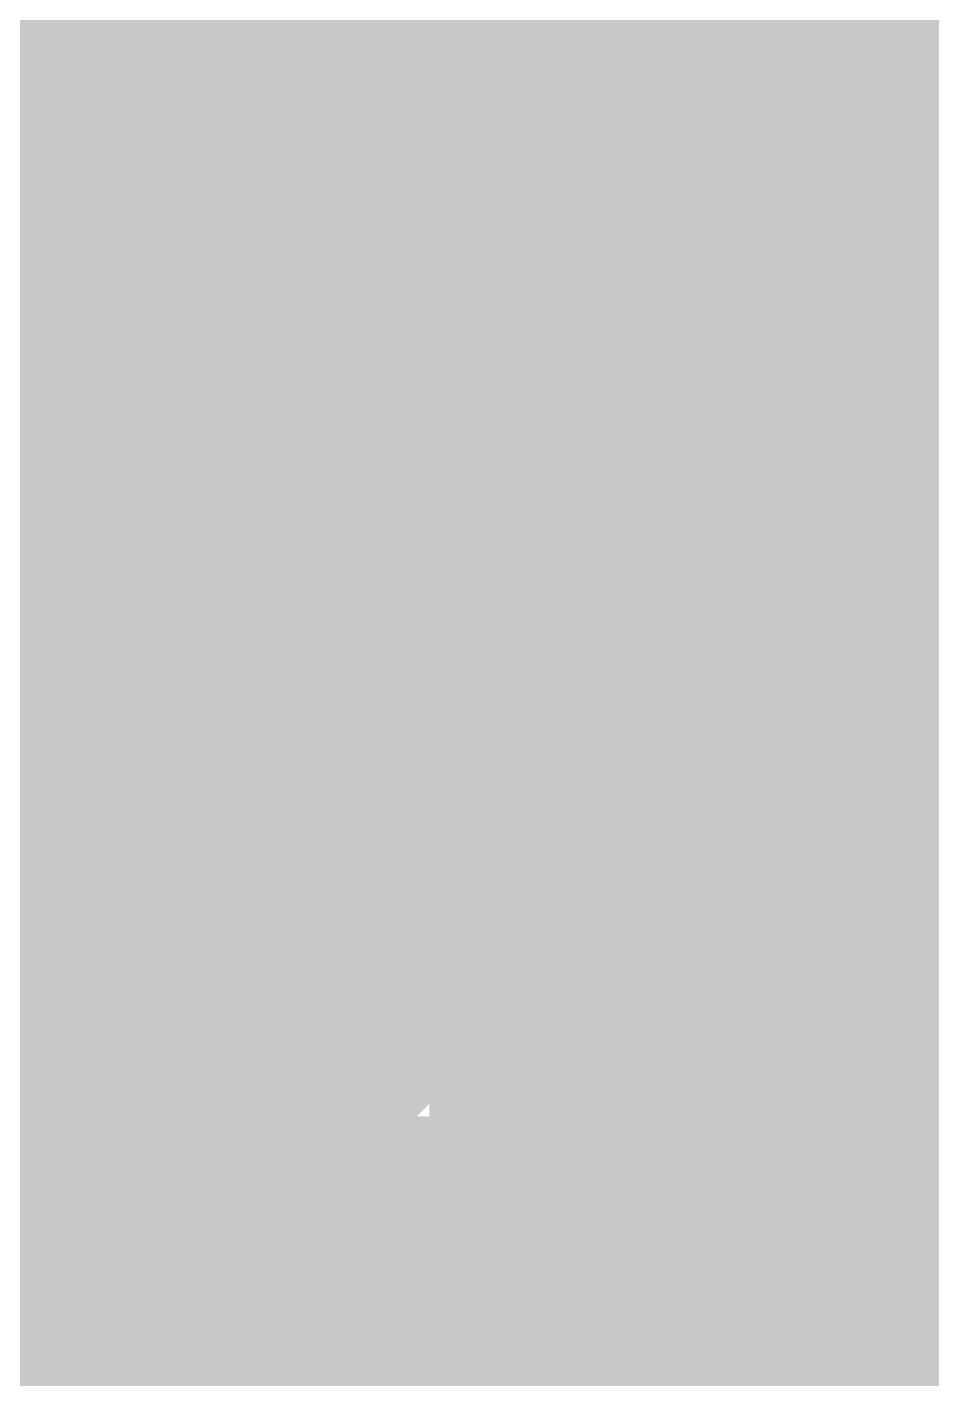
# Model space of a CAD drawing. Header units: inches. Extents: x 0 to 841, y 0 to 594.
# Drawn here: x 520.184 to 520.664, y 39.452 to 40.169 of the extents above; entities that cross this region are included whole.
import ezdxf

# ---------------------------------------------------------------- set-up
doc = ezdxf.new("R2010")
doc.units = ezdxf.units.IN
doc.layers.add('Sheet', color=255, linetype='Continuous')

msp = doc.modelspace()

# ---------------------------------------------------------------- linework, layer by layer
at = {"layer": 'Sheet'}
for points in [[(520.01055, 44.98571, 0.7493, 0.7493, 0), (520.01055, 39.99977, 0.7493, 0.7493, 0)], [(520.68428, 40.35912, 0.29972, 0.29972, 0), (520.70674, 40.3142, 0.29972, 0.29972, 0), (520.70674, 40.29174, 0.29972, 0.29972, 0), (520.7292, 40.24682, 0.29972, 0.29972, 0), (520.7292, 40.22436, 0.29972, 0.29972, 0), (520.75166, 40.17945, 0.29972, 0.29972, 0), (520.75166, 40.15699, 0.29972, 0.29972, 0), (520.77411, 40.11207, 0.29972, 0.29972, 0), (520.77411, 40.06715, 0.29972, 0.29972, 0), (520.77411, 40.04469, 0.29972, 0.29972, 0), (520.77411, 39.99977, 0.29972, 0.29972, 0)], [(520.68428, 40.35912, 0.29972, 0.29972, 0), (520.70674, 40.3142, 0.29972, 0.29972, 0), (520.70674, 40.29174, 0.29972, 0.29972, 0), (520.7292, 40.24682, 0.29972, 0.29972, 0), (520.7292, 40.22436, 0.29972, 0.29972, 0), (520.75166, 40.17945, 0.29972, 0.29972, 0), (520.75166, 40.15699, 0.29972, 0.29972, 0), (520.77411, 40.11207, 0.29972, 0.29972, 0), (520.77411, 40.06715, 0.29972, 0.29972, 0), (520.77411, 40.04469, 0.29972, 0.29972, 0), (520.77411, 39.99977, 0.29972, 0.29972, 0)], [(520.68428, 40.35912, 0.29972, 0.29972, 0), (520.70674, 40.3142, 0.29972, 0.29972, 0), (520.70674, 40.29174, 0.29972, 0.29972, 0), (520.7292, 40.24682, 0.29972, 0.29972, 0), (520.7292, 40.22436, 0.29972, 0.29972, 0), (520.75166, 40.17945, 0.29972, 0.29972, 0), (520.75166, 40.15699, 0.29972, 0.29972, 0), (520.77411, 40.11207, 0.29972, 0.29972, 0), (520.77411, 40.06715, 0.29972, 0.29972, 0), (520.77411, 40.04469, 0.29972, 0.29972, 0), (520.77411, 39.99977, 0.29972, 0.29972, 0)], [(520.68428, 40.35912, 0.29972, 0.29972, 0), (520.70674, 40.3142, 0.29972, 0.29972, 0), (520.70674, 40.29174, 0.29972, 0.29972, 0), (520.7292, 40.24682, 0.29972, 0.29972, 0), (520.7292, 40.22436, 0.29972, 0.29972, 0), (520.75166, 40.17945, 0.29972, 0.29972, 0), (520.75166, 40.15699, 0.29972, 0.29972, 0), (520.77411, 40.11207, 0.29972, 0.29972, 0), (520.77411, 40.06715, 0.29972, 0.29972, 0), (520.77411, 40.04469, 0.29972, 0.29972, 0), (520.77411, 39.99977, 0.29972, 0.29972, 0)], [(520.68428, 40.35912, 0.29972, 0.29972, 0), (520.70674, 40.3142, 0.29972, 0.29972, 0), (520.70674, 40.29174, 0.29972, 0.29972, 0), (520.7292, 40.24682, 0.29972, 0.29972, 0), (520.7292, 40.22436, 0.29972, 0.29972, 0), (520.75166, 40.17945, 0.29972, 0.29972, 0), (520.75166, 40.15699, 0.29972, 0.29972, 0), (520.77411, 40.11207, 0.29972, 0.29972, 0), (520.77411, 40.06715, 0.29972, 0.29972, 0), (520.77411, 40.04469, 0.29972, 0.29972, 0), (520.77411, 39.99977, 0.29972, 0.29972, 0)], [(520.36987, 40.33666, 0.29972, 0.29972, 0), (520.39233, 40.3142, 0.29972, 0.29972, 0), (520.41479, 40.29174, 0.29972, 0.29972, 0), (520.41479, 40.26928, 0.29972, 0.29972, 0), (520.43725, 40.24682, 0.29972, 0.29972, 0), (520.43725, 40.22436, 0.29972, 0.29972, 0), (520.4597, 40.20191, 0.29972, 0.29972, 0), (520.4597, 40.20191, 0.29972, 0.29972, 0), (520.48216, 40.17945, 0.29972, 0.29972, 0), (520.48216, 40.13453, 0.29972, 0.29972, 0), (520.48216, 40.11207, 0.29972, 0.29972, 0), (520.50462, 40.08961, 0.29972, 0.29972, 0), (520.50462, 40.06715, 0.29972, 0.29972, 0), (520.50462, 40.04469, 0.29972, 0.29972, 0), (520.50462, 40.02223, 0.29972, 0.29972, 0), (520.50462, 39.99977, 0.29972, 0.29972, 0)], [(520.36987, 40.33666, 0.29972, 0.29972, 0), (520.39233, 40.3142, 0.29972, 0.29972, 0), (520.41479, 40.29174, 0.29972, 0.29972, 0), (520.41479, 40.26928, 0.29972, 0.29972, 0), (520.43725, 40.24682, 0.29972, 0.29972, 0), (520.43725, 40.22436, 0.29972, 0.29972, 0), (520.4597, 40.20191, 0.29972, 0.29972, 0), (520.4597, 40.20191, 0.29972, 0.29972, 0), (520.48216, 40.17945, 0.29972, 0.29972, 0), (520.48216, 40.13453, 0.29972, 0.29972, 0), (520.48216, 40.11207, 0.29972, 0.29972, 0), (520.50462, 40.08961, 0.29972, 0.29972, 0), (520.50462, 40.06715, 0.29972, 0.29972, 0), (520.50462, 40.04469, 0.29972, 0.29972, 0), (520.50462, 40.02223, 0.29972, 0.29972, 0), (520.50462, 39.99977, 0.29972, 0.29972, 0)], [(520.36987, 40.33666, 0.29972, 0.29972, 0), (520.39233, 40.3142, 0.29972, 0.29972, 0), (520.41479, 40.29174, 0.29972, 0.29972, 0), (520.41479, 40.26928, 0.29972, 0.29972, 0), (520.43725, 40.24682, 0.29972, 0.29972, 0), (520.43725, 40.22436, 0.29972, 0.29972, 0), (520.4597, 40.20191, 0.29972, 0.29972, 0), (520.4597, 40.20191, 0.29972, 0.29972, 0), (520.48216, 40.17945, 0.29972, 0.29972, 0), (520.48216, 40.13453, 0.29972, 0.29972, 0), (520.48216, 40.11207, 0.29972, 0.29972, 0), (520.50462, 40.08961, 0.29972, 0.29972, 0), (520.50462, 40.06715, 0.29972, 0.29972, 0), (520.50462, 40.04469, 0.29972, 0.29972, 0), (520.50462, 40.02223, 0.29972, 0.29972, 0), (520.50462, 39.99977, 0.29972, 0.29972, 0)], [(515.00246, 39.99977, 0.7493, 0.7493, 0), (520.01055, 39.99977, 0.7493, 0.7493, 0)], [(520.01055, 39.99977, 0.7493, 0.7493, 0), (520.01055, 39.99977, 0.7493, 0.7493, 0), (554.99981, 39.99977, 0.7493, 0.7493, 0)], [(520.43725, 40.22436, 0.09906, 0.09906, 0), (520.4597, 40.20191, 0.09906, 0.09906, 0), (520.4597, 40.20191, 0.09906, 0.09906, 0), (520.48216, 40.17945, 0.09906, 0.09906, 0), (520.48216, 40.13453, 0.09906, 0.09906, 0), (520.48216, 40.11207, 0.09906, 0.09906, 0), (520.50462, 40.08961, 0.09906, 0.09906, 0), (520.50462, 40.06715, 0.09906, 0.09906, 0), (520.50462, 40.04469, 0.09906, 0.09906, 0), (520.50462, 40.02223, 0.09906, 0.09906, 0), (520.50462, 39.99977, 0.09906, 0.09906, 0)], [(520.43725, 40.22436, 0.09906, 0.09906, 0), (520.4597, 40.20191, 0.09906, 0.09906, 0), (520.4597, 40.20191, 0.09906, 0.09906, 0), (520.48216, 40.17945, 0.09906, 0.09906, 0), (520.48216, 40.13453, 0.09906, 0.09906, 0), (520.48216, 40.11207, 0.09906, 0.09906, 0), (520.50462, 40.08961, 0.09906, 0.09906, 0), (520.50462, 40.06715, 0.09906, 0.09906, 0), (520.50462, 40.04469, 0.09906, 0.09906, 0), (520.50462, 40.02223, 0.09906, 0.09906, 0), (520.50462, 39.99977, 0.09906, 0.09906, 0)], [(520.43725, 40.22436, 0.09906, 0.09906, 0), (520.4597, 40.20191, 0.09906, 0.09906, 0), (520.4597, 40.20191, 0.09906, 0.09906, 0), (520.48216, 40.17945, 0.09906, 0.09906, 0), (520.48216, 40.13453, 0.09906, 0.09906, 0), (520.48216, 40.11207, 0.09906, 0.09906, 0), (520.50462, 40.08961, 0.09906, 0.09906, 0), (520.50462, 40.06715, 0.09906, 0.09906, 0), (520.50462, 40.04469, 0.09906, 0.09906, 0), (520.50462, 40.02223, 0.09906, 0.09906, 0), (520.50462, 39.99977, 0.09906, 0.09906, 0)], [(520.50462, 39.99977, 0.29972, 0.29972, 0), (520.50462, 39.97731, 0.29972, 0.29972, 0), (520.50462, 39.95485, 0.29972, 0.29972, 0), (520.50462, 39.90994, 0.29972, 0.29972, 0), (520.50462, 39.88748, 0.29972, 0.29972, 0), (520.48216, 39.86502, 0.29972, 0.29972, 0), (520.48216, 39.84256, 0.29972, 0.29972, 0), (520.48216, 39.8201, 0.29972, 0.29972, 0), (520.4597, 39.79764, 0.29972, 0.29972, 0), (520.4597, 39.77518, 0.29972, 0.29972, 0), (520.43725, 39.75272, 0.29972, 0.29972, 0), (520.43725, 39.73026, 0.29972, 0.29972, 0), (520.41479, 39.7078, 0.29972, 0.29972, 0), (520.41479, 39.68534, 0.29972, 0.29972, 0), (520.39233, 39.66289, 0.29972, 0.29972, 0), (520.36987, 39.64043, 0.29972, 0.29972, 0), (520.34741, 39.64043, 0.29972, 0.29972, 0), (520.34741, 39.61797, 0.29972, 0.29972, 0), (520.32496, 39.59551, 0.29972, 0.29972, 0), (520.3025, 39.57305, 0.29972, 0.29972, 0), (520.28004, 39.57305, 0.29972, 0.29972, 0), (520.25758, 39.55059, 0.29972, 0.29972, 0), (520.23513, 39.55059, 0.29972, 0.29972, 0), (520.21267, 39.52813, 0.29972, 0.29972, 0), (520.21267, 39.52813, 0.29972, 0.29972, 0), (520.19021, 39.50567, 0.29972, 0.29972, 0), (520.14529, 39.50567, 0.29972, 0.29972, 0), (520.12284, 39.50567, 0.29972, 0.29972, 0), (520.10038, 39.48321, 0.29972, 0.29972, 0), (520.07792, 39.48321, 0.29972, 0.29972, 0), (520.05546, 39.48321, 0.29972, 0.29972, 0), (520.03301, 39.48321, 0.29972, 0.29972, 0)], [(520.50462, 39.99977, 0.29972, 0.29972, 0), (520.50462, 39.97731, 0.29972, 0.29972, 0), (520.50462, 39.95485, 0.29972, 0.29972, 0), (520.50462, 39.90994, 0.29972, 0.29972, 0), (520.50462, 39.88748, 0.29972, 0.29972, 0), (520.48216, 39.86502, 0.29972, 0.29972, 0), (520.48216, 39.84256, 0.29972, 0.29972, 0), (520.48216, 39.8201, 0.29972, 0.29972, 0), (520.4597, 39.79764, 0.29972, 0.29972, 0), (520.4597, 39.77518, 0.29972, 0.29972, 0), (520.43725, 39.75272, 0.29972, 0.29972, 0), (520.43725, 39.73026, 0.29972, 0.29972, 0), (520.41479, 39.7078, 0.29972, 0.29972, 0), (520.41479, 39.68534, 0.29972, 0.29972, 0), (520.39233, 39.66289, 0.29972, 0.29972, 0), (520.36987, 39.64043, 0.29972, 0.29972, 0), (520.34741, 39.64043, 0.29972, 0.29972, 0), (520.34741, 39.61797, 0.29972, 0.29972, 0), (520.32496, 39.59551, 0.29972, 0.29972, 0), (520.3025, 39.57305, 0.29972, 0.29972, 0), (520.28004, 39.57305, 0.29972, 0.29972, 0), (520.25758, 39.55059, 0.29972, 0.29972, 0), (520.23513, 39.55059, 0.29972, 0.29972, 0), (520.21267, 39.52813, 0.29972, 0.29972, 0), (520.21267, 39.52813, 0.29972, 0.29972, 0), (520.19021, 39.50567, 0.29972, 0.29972, 0), (520.14529, 39.50567, 0.29972, 0.29972, 0), (520.12284, 39.50567, 0.29972, 0.29972, 0), (520.10038, 39.48321, 0.29972, 0.29972, 0), (520.07792, 39.48321, 0.29972, 0.29972, 0), (520.05546, 39.48321, 0.29972, 0.29972, 0), (520.03301, 39.48321, 0.29972, 0.29972, 0)], [(520.50462, 39.99977, 0.29972, 0.29972, 0), (520.50462, 39.97731, 0.29972, 0.29972, 0), (520.50462, 39.95485, 0.29972, 0.29972, 0), (520.50462, 39.90994, 0.29972, 0.29972, 0), (520.50462, 39.88748, 0.29972, 0.29972, 0), (520.48216, 39.86502, 0.29972, 0.29972, 0), (520.48216, 39.84256, 0.29972, 0.29972, 0), (520.48216, 39.8201, 0.29972, 0.29972, 0), (520.4597, 39.79764, 0.29972, 0.29972, 0), (520.4597, 39.77518, 0.29972, 0.29972, 0), (520.43725, 39.75272, 0.29972, 0.29972, 0), (520.43725, 39.73026, 0.29972, 0.29972, 0), (520.41479, 39.7078, 0.29972, 0.29972, 0), (520.41479, 39.68534, 0.29972, 0.29972, 0), (520.39233, 39.66289, 0.29972, 0.29972, 0), (520.36987, 39.64043, 0.29972, 0.29972, 0), (520.34741, 39.64043, 0.29972, 0.29972, 0), (520.34741, 39.61797, 0.29972, 0.29972, 0), (520.32496, 39.59551, 0.29972, 0.29972, 0), (520.3025, 39.57305, 0.29972, 0.29972, 0), (520.28004, 39.57305, 0.29972, 0.29972, 0), (520.25758, 39.55059, 0.29972, 0.29972, 0), (520.23513, 39.55059, 0.29972, 0.29972, 0), (520.21267, 39.52813, 0.29972, 0.29972, 0), (520.21267, 39.52813, 0.29972, 0.29972, 0), (520.19021, 39.50567, 0.29972, 0.29972, 0), (520.14529, 39.50567, 0.29972, 0.29972, 0), (520.12284, 39.50567, 0.29972, 0.29972, 0), (520.10038, 39.48321, 0.29972, 0.29972, 0), (520.07792, 39.48321, 0.29972, 0.29972, 0), (520.05546, 39.48321, 0.29972, 0.29972, 0), (520.03301, 39.48321, 0.29972, 0.29972, 0)], [(520.77411, 39.99977, 0.29972, 0.29972, 0), (520.77411, 39.95485, 0.29972, 0.29972, 0), (520.77411, 39.90994, 0.29972, 0.29972, 0), (520.77411, 39.88748, 0.29972, 0.29972, 0), (520.75166, 39.84256, 0.29972, 0.29972, 0), (520.75166, 39.79764, 0.29972, 0.29972, 0), (520.7292, 39.77518, 0.29972, 0.29972, 0), (520.7292, 39.73026, 0.29972, 0.29972, 0), (520.70674, 39.7078, 0.29972, 0.29972, 0), (520.70674, 39.66289, 0.29972, 0.29972, 0), (520.68428, 39.64043, 0.29972, 0.29972, 0), (520.66182, 39.59551, 0.29972, 0.29972, 0), (520.63937, 39.57305, 0.29972, 0.29972, 0), (520.61691, 39.55059, 0.29972, 0.29972, 0), (520.59445, 39.50567, 0.29972, 0.29972, 0), (520.57199, 39.48321, 0.29972, 0.29972, 0), (520.54954, 39.46075, 0.29972, 0.29972, 0), (520.52708, 39.43829, 0.29972, 0.29972, 0), (520.48216, 39.41583, 0.29972, 0.29972, 0), (520.4597, 39.39338, 0.29972, 0.29972, 0), (520.43725, 39.37092, 0.29972, 0.29972, 0), (520.39233, 39.34846, 0.29972, 0.29972, 0), (520.36987, 39.326, 0.29972, 0.29972, 0), (520.32496, 39.30354, 0.29972, 0.29972, 0), (520.3025, 39.30354, 0.29972, 0.29972, 0), (520.25758, 39.28108, 0.29972, 0.29972, 0)], [(520.77411, 39.99977, 0.29972, 0.29972, 0), (520.77411, 39.95485, 0.29972, 0.29972, 0), (520.77411, 39.90994, 0.29972, 0.29972, 0), (520.77411, 39.88748, 0.29972, 0.29972, 0), (520.75166, 39.84256, 0.29972, 0.29972, 0), (520.75166, 39.79764, 0.29972, 0.29972, 0), (520.7292, 39.77518, 0.29972, 0.29972, 0), (520.7292, 39.73026, 0.29972, 0.29972, 0), (520.70674, 39.7078, 0.29972, 0.29972, 0), (520.70674, 39.66289, 0.29972, 0.29972, 0), (520.68428, 39.64043, 0.29972, 0.29972, 0), (520.66182, 39.59551, 0.29972, 0.29972, 0), (520.63937, 39.57305, 0.29972, 0.29972, 0), (520.61691, 39.55059, 0.29972, 0.29972, 0), (520.59445, 39.50567, 0.29972, 0.29972, 0), (520.57199, 39.48321, 0.29972, 0.29972, 0), (520.54954, 39.46075, 0.29972, 0.29972, 0), (520.52708, 39.43829, 0.29972, 0.29972, 0), (520.48216, 39.41583, 0.29972, 0.29972, 0), (520.4597, 39.39338, 0.29972, 0.29972, 0), (520.43725, 39.37092, 0.29972, 0.29972, 0), (520.39233, 39.34846, 0.29972, 0.29972, 0), (520.36987, 39.326, 0.29972, 0.29972, 0), (520.32496, 39.30354, 0.29972, 0.29972, 0), (520.3025, 39.30354, 0.29972, 0.29972, 0), (520.25758, 39.28108, 0.29972, 0.29972, 0)], [(520.77411, 39.99977, 0.29972, 0.29972, 0), (520.77411, 39.95485, 0.29972, 0.29972, 0), (520.77411, 39.90994, 0.29972, 0.29972, 0), (520.77411, 39.88748, 0.29972, 0.29972, 0), (520.75166, 39.84256, 0.29972, 0.29972, 0), (520.75166, 39.79764, 0.29972, 0.29972, 0), (520.7292, 39.77518, 0.29972, 0.29972, 0), (520.7292, 39.73026, 0.29972, 0.29972, 0), (520.70674, 39.7078, 0.29972, 0.29972, 0), (520.70674, 39.66289, 0.29972, 0.29972, 0), (520.68428, 39.64043, 0.29972, 0.29972, 0), (520.66182, 39.59551, 0.29972, 0.29972, 0), (520.63937, 39.57305, 0.29972, 0.29972, 0), (520.61691, 39.55059, 0.29972, 0.29972, 0), (520.59445, 39.50567, 0.29972, 0.29972, 0), (520.57199, 39.48321, 0.29972, 0.29972, 0), (520.54954, 39.46075, 0.29972, 0.29972, 0), (520.52708, 39.43829, 0.29972, 0.29972, 0), (520.48216, 39.41583, 0.29972, 0.29972, 0), (520.4597, 39.39338, 0.29972, 0.29972, 0), (520.43725, 39.37092, 0.29972, 0.29972, 0), (520.39233, 39.34846, 0.29972, 0.29972, 0), (520.36987, 39.326, 0.29972, 0.29972, 0), (520.32496, 39.30354, 0.29972, 0.29972, 0), (520.3025, 39.30354, 0.29972, 0.29972, 0), (520.25758, 39.28108, 0.29972, 0.29972, 0)], [(520.77411, 39.99977, 0.29972, 0.29972, 0), (520.77411, 39.95485, 0.29972, 0.29972, 0), (520.77411, 39.90994, 0.29972, 0.29972, 0), (520.77411, 39.88748, 0.29972, 0.29972, 0), (520.75166, 39.84256, 0.29972, 0.29972, 0), (520.75166, 39.79764, 0.29972, 0.29972, 0), (520.7292, 39.77518, 0.29972, 0.29972, 0), (520.7292, 39.73026, 0.29972, 0.29972, 0), (520.70674, 39.7078, 0.29972, 0.29972, 0), (520.70674, 39.66289, 0.29972, 0.29972, 0), (520.68428, 39.64043, 0.29972, 0.29972, 0), (520.66182, 39.59551, 0.29972, 0.29972, 0), (520.63937, 39.57305, 0.29972, 0.29972, 0), (520.61691, 39.55059, 0.29972, 0.29972, 0), (520.59445, 39.50567, 0.29972, 0.29972, 0), (520.57199, 39.48321, 0.29972, 0.29972, 0), (520.54954, 39.46075, 0.29972, 0.29972, 0), (520.52708, 39.43829, 0.29972, 0.29972, 0), (520.48216, 39.41583, 0.29972, 0.29972, 0), (520.4597, 39.39338, 0.29972, 0.29972, 0), (520.43725, 39.37092, 0.29972, 0.29972, 0), (520.39233, 39.34846, 0.29972, 0.29972, 0), (520.36987, 39.326, 0.29972, 0.29972, 0), (520.32496, 39.30354, 0.29972, 0.29972, 0), (520.3025, 39.30354, 0.29972, 0.29972, 0), (520.25758, 39.28108, 0.29972, 0.29972, 0)], [(520.77411, 39.99977, 0.29972, 0.29972, 0), (520.77411, 39.95485, 0.29972, 0.29972, 0), (520.77411, 39.90994, 0.29972, 0.29972, 0), (520.77411, 39.88748, 0.29972, 0.29972, 0), (520.75166, 39.84256, 0.29972, 0.29972, 0), (520.75166, 39.79764, 0.29972, 0.29972, 0), (520.7292, 39.77518, 0.29972, 0.29972, 0), (520.7292, 39.73026, 0.29972, 0.29972, 0), (520.70674, 39.7078, 0.29972, 0.29972, 0), (520.70674, 39.66289, 0.29972, 0.29972, 0), (520.68428, 39.64043, 0.29972, 0.29972, 0), (520.66182, 39.59551, 0.29972, 0.29972, 0), (520.63937, 39.57305, 0.29972, 0.29972, 0), (520.61691, 39.55059, 0.29972, 0.29972, 0), (520.59445, 39.50567, 0.29972, 0.29972, 0), (520.57199, 39.48321, 0.29972, 0.29972, 0), (520.54954, 39.46075, 0.29972, 0.29972, 0), (520.52708, 39.43829, 0.29972, 0.29972, 0), (520.48216, 39.41583, 0.29972, 0.29972, 0), (520.4597, 39.39338, 0.29972, 0.29972, 0), (520.43725, 39.37092, 0.29972, 0.29972, 0), (520.39233, 39.34846, 0.29972, 0.29972, 0), (520.36987, 39.326, 0.29972, 0.29972, 0), (520.32496, 39.30354, 0.29972, 0.29972, 0), (520.3025, 39.30354, 0.29972, 0.29972, 0), (520.25758, 39.28108, 0.29972, 0.29972, 0)], [(520.50462, 39.99977, 0.29972, 0.29972, 0), (520.50462, 39.99977, 0.29972, 0.29972, 0), (520.50462, 39.99977, 0.29972, 0.29972, 0), (520.50462, 39.99977, 0.29972, 0.29972, 0), (520.50462, 39.99977, 0.29972, 0.29972, 0), (520.50462, 39.99977, 0.29972, 0.29972, 0), (520.50462, 39.99977, 0.29972, 0.29972, 0), (520.50462, 39.99977, 0.29972, 0.29972, 0), (520.50462, 39.99977, 0.29972, 0.29972, 0), (520.50462, 39.99977, 0.29972, 0.29972, 0), (520.50462, 39.99977, 0.29972, 0.29972, 0), (520.50462, 39.99977, 0.29972, 0.29972, 0), (520.50462, 39.99977, 0.29972, 0.29972, 0), (520.50462, 39.99977, 0.29972, 0.29972, 0), (520.50462, 39.99977, 0.29972, 0.29972, 0), (520.50462, 39.99977, 0.29972, 0.29972, 0), (520.50462, 39.99977, 0.29972, 0.29972, 0), (520.50462, 39.99977, 0.29972, 0.29972, 0), (520.50462, 39.99977, 0.29972, 0.29972, 0), (520.50462, 39.99977, 0.29972, 0.29972, 0), (520.50462, 39.99977, 0.29972, 0.29972, 0), (520.50462, 39.99977, 0.29972, 0.29972, 0), (520.50462, 39.99977, 0.29972, 0.29972, 0), (520.50462, 39.99977, 0.29972, 0.29972, 0), (520.50462, 39.99977, 0.29972, 0.29972, 0), (520.50462, 39.99977, 0.29972, 0.29972, 0), (520.50462, 39.99977, 0.29972, 0.29972, 0), (520.50462, 39.99977, 0.29972, 0.29972, 0), (520.50462, 39.99977, 0.29972, 0.29972, 0), (520.50462, 39.99977, 0.29972, 0.29972, 0), (520.50462, 39.99977, 0.29972, 0.29972, 0), (520.50462, 39.99977, 0.29972, 0.29972, 0), (520.50462, 39.99977, 0.29972, 0.29972, 0)], [(520.50462, 39.99977, 0.29972, 0.29972, 0), (520.50462, 39.99977, 0.29972, 0.29972, 0)], [(520.50462, 39.99977, 0.29972, 0.29972, 0), (520.50462, 39.99977, 0.29972, 0.29972, 0), (520.50462, 39.99977, 0.29972, 0.29972, 0), (520.50462, 39.99977, 0.29972, 0.29972, 0), (520.50462, 39.99977, 0.29972, 0.29972, 0), (520.50462, 39.99977, 0.29972, 0.29972, 0), (520.50462, 39.99977, 0.29972, 0.29972, 0), (520.50462, 39.99977, 0.29972, 0.29972, 0), (520.50462, 39.99977, 0.29972, 0.29972, 0), (520.50462, 39.99977, 0.29972, 0.29972, 0), (520.50462, 39.99977, 0.29972, 0.29972, 0), (520.50462, 39.99977, 0.29972, 0.29972, 0), (520.50462, 39.99977, 0.29972, 0.29972, 0), (520.50462, 39.99977, 0.29972, 0.29972, 0), (520.50462, 39.99977, 0.29972, 0.29972, 0), (520.50462, 39.99977, 0.29972, 0.29972, 0), (520.50462, 39.99977, 0.29972, 0.29972, 0), (520.50462, 39.99977, 0.29972, 0.29972, 0), (520.50462, 39.99977, 0.29972, 0.29972, 0), (520.50462, 39.99977, 0.29972, 0.29972, 0), (520.50462, 39.99977, 0.29972, 0.29972, 0), (520.50462, 39.99977, 0.29972, 0.29972, 0), (520.50462, 39.99977, 0.29972, 0.29972, 0), (520.50462, 39.99977, 0.29972, 0.29972, 0), (520.50462, 39.99977, 0.29972, 0.29972, 0), (520.50462, 39.99977, 0.29972, 0.29972, 0), (520.50462, 39.99977, 0.29972, 0.29972, 0), (520.50462, 39.99977, 0.29972, 0.29972, 0), (520.50462, 39.99977, 0.29972, 0.29972, 0), (520.50462, 39.99977, 0.29972, 0.29972, 0), (520.50462, 39.99977, 0.29972, 0.29972, 0), (520.50462, 39.99977, 0.29972, 0.29972, 0), (520.50462, 39.99977, 0.29972, 0.29972, 0)], [(520.50462, 39.99977, 0.29972, 0.29972, 0), (520.50462, 39.99977, 0.29972, 0.29972, 0)], [(520.50462, 39.99977, 0.29972, 0.29972, 0), (520.50462, 39.99977, 0.29972, 0.29972, 0), (520.50462, 39.99977, 0.29972, 0.29972, 0), (520.50462, 39.99977, 0.29972, 0.29972, 0), (520.50462, 39.99977, 0.29972, 0.29972, 0), (520.50462, 39.99977, 0.29972, 0.29972, 0), (520.50462, 39.99977, 0.29972, 0.29972, 0), (520.50462, 39.99977, 0.29972, 0.29972, 0), (520.50462, 39.99977, 0.29972, 0.29972, 0), (520.50462, 39.99977, 0.29972, 0.29972, 0), (520.50462, 39.99977, 0.29972, 0.29972, 0), (520.50462, 39.99977, 0.29972, 0.29972, 0), (520.50462, 39.99977, 0.29972, 0.29972, 0), (520.50462, 39.99977, 0.29972, 0.29972, 0), (520.50462, 39.99977, 0.29972, 0.29972, 0), (520.50462, 39.99977, 0.29972, 0.29972, 0), (520.50462, 39.99977, 0.29972, 0.29972, 0), (520.50462, 39.99977, 0.29972, 0.29972, 0), (520.50462, 39.99977, 0.29972, 0.29972, 0), (520.50462, 39.99977, 0.29972, 0.29972, 0), (520.50462, 39.99977, 0.29972, 0.29972, 0), (520.50462, 39.99977, 0.29972, 0.29972, 0), (520.50462, 39.99977, 0.29972, 0.29972, 0), (520.50462, 39.99977, 0.29972, 0.29972, 0), (520.50462, 39.99977, 0.29972, 0.29972, 0), (520.50462, 39.99977, 0.29972, 0.29972, 0), (520.50462, 39.99977, 0.29972, 0.29972, 0), (520.50462, 39.99977, 0.29972, 0.29972, 0), (520.50462, 39.99977, 0.29972, 0.29972, 0), (520.50462, 39.99977, 0.29972, 0.29972, 0), (520.50462, 39.99977, 0.29972, 0.29972, 0), (520.50462, 39.99977, 0.29972, 0.29972, 0), (520.50462, 39.99977, 0.29972, 0.29972, 0)], [(520.50462, 39.99977, 0.29972, 0.29972, 0), (520.50462, 39.99977, 0.29972, 0.29972, 0)], [(520.77411, 39.99977, 0.29972, 0.29972, 0), (520.77411, 39.99977, 0.29972, 0.29972, 0), (520.77411, 39.99977, 0.29972, 0.29972, 0), (520.77411, 39.99977, 0.29972, 0.29972, 0), (520.77411, 39.99977, 0.29972, 0.29972, 0), (520.77411, 39.99977, 0.29972, 0.29972, 0), (520.77411, 39.99977, 0.29972, 0.29972, 0), (520.77411, 39.99977, 0.29972, 0.29972, 0), (520.77411, 39.99977, 0.29972, 0.29972, 0), (520.77411, 39.99977, 0.29972, 0.29972, 0), (520.77411, 39.99977, 0.29972, 0.29972, 0), (520.77411, 39.99977, 0.29972, 0.29972, 0), (520.77411, 39.99977, 0.29972, 0.29972, 0), (520.77411, 39.99977, 0.29972, 0.29972, 0), (520.77411, 39.99977, 0.29972, 0.29972, 0), (520.77411, 39.99977, 0.29972, 0.29972, 0), (520.77411, 39.99977, 0.29972, 0.29972, 0), (520.77411, 39.99977, 0.29972, 0.29972, 0), (520.77411, 39.99977, 0.29972, 0.29972, 0), (520.77411, 39.99977, 0.29972, 0.29972, 0), (520.77411, 39.99977, 0.29972, 0.29972, 0), (520.77411, 39.99977, 0.29972, 0.29972, 0), (520.77411, 39.99977, 0.29972, 0.29972, 0), (520.77411, 39.99977, 0.29972, 0.29972, 0), (520.77411, 39.99977, 0.29972, 0.29972, 0), (520.77411, 39.99977, 0.29972, 0.29972, 0), (520.77411, 39.99977, 0.29972, 0.29972, 0), (520.77411, 39.99977, 0.29972, 0.29972, 0), (520.77411, 39.99977, 0.29972, 0.29972, 0), (520.77411, 39.99977, 0.29972, 0.29972, 0), (520.77411, 39.99977, 0.29972, 0.29972, 0), (520.77411, 39.99977, 0.29972, 0.29972, 0), (520.77411, 39.99977, 0.29972, 0.29972, 0)], [(520.77411, 39.99977, 0.29972, 0.29972, 0), (520.77411, 39.99977, 0.29972, 0.29972, 0)], [(520.77411, 39.99977, 0.29972, 0.29972, 0), (520.77411, 39.99977, 0.29972, 0.29972, 0), (520.77411, 39.99977, 0.29972, 0.29972, 0), (520.77411, 39.99977, 0.29972, 0.29972, 0), (520.77411, 39.99977, 0.29972, 0.29972, 0), (520.77411, 39.99977, 0.29972, 0.29972, 0), (520.77411, 39.99977, 0.29972, 0.29972, 0), (520.77411, 39.99977, 0.29972, 0.29972, 0), (520.77411, 39.99977, 0.29972, 0.29972, 0), (520.77411, 39.99977, 0.29972, 0.29972, 0), (520.77411, 39.99977, 0.29972, 0.29972, 0), (520.77411, 39.99977, 0.29972, 0.29972, 0), (520.77411, 39.99977, 0.29972, 0.29972, 0), (520.77411, 39.99977, 0.29972, 0.29972, 0), (520.77411, 39.99977, 0.29972, 0.29972, 0), (520.77411, 39.99977, 0.29972, 0.29972, 0), (520.77411, 39.99977, 0.29972, 0.29972, 0), (520.77411, 39.99977, 0.29972, 0.29972, 0), (520.77411, 39.99977, 0.29972, 0.29972, 0), (520.77411, 39.99977, 0.29972, 0.29972, 0), (520.77411, 39.99977, 0.29972, 0.29972, 0), (520.77411, 39.99977, 0.29972, 0.29972, 0), (520.77411, 39.99977, 0.29972, 0.29972, 0), (520.77411, 39.99977, 0.29972, 0.29972, 0), (520.77411, 39.99977, 0.29972, 0.29972, 0), (520.77411, 39.99977, 0.29972, 0.29972, 0), (520.77411, 39.99977, 0.29972, 0.29972, 0), (520.77411, 39.99977, 0.29972, 0.29972, 0), (520.77411, 39.99977, 0.29972, 0.29972, 0), (520.77411, 39.99977, 0.29972, 0.29972, 0), (520.77411, 39.99977, 0.29972, 0.29972, 0), (520.77411, 39.99977, 0.29972, 0.29972, 0), (520.77411, 39.99977, 0.29972, 0.29972, 0)], [(520.77411, 39.99977, 0.29972, 0.29972, 0), (520.77411, 39.99977, 0.29972, 0.29972, 0)], [(520.77411, 39.99977, 0.29972, 0.29972, 0), (520.77411, 39.99977, 0.29972, 0.29972, 0), (520.77411, 39.99977, 0.29972, 0.29972, 0), (520.77411, 39.99977, 0.29972, 0.29972, 0), (520.77411, 39.99977, 0.29972, 0.29972, 0), (520.77411, 39.99977, 0.29972, 0.29972, 0), (520.77411, 39.99977, 0.29972, 0.29972, 0), (520.77411, 39.99977, 0.29972, 0.29972, 0), (520.77411, 39.99977, 0.29972, 0.29972, 0), (520.77411, 39.99977, 0.29972, 0.29972, 0), (520.77411, 39.99977, 0.29972, 0.29972, 0), (520.77411, 39.99977, 0.29972, 0.29972, 0), (520.77411, 39.99977, 0.29972, 0.29972, 0), (520.77411, 39.99977, 0.29972, 0.29972, 0), (520.77411, 39.99977, 0.29972, 0.29972, 0), (520.77411, 39.99977, 0.29972, 0.29972, 0), (520.77411, 39.99977, 0.29972, 0.29972, 0), (520.77411, 39.99977, 0.29972, 0.29972, 0), (520.77411, 39.99977, 0.29972, 0.29972, 0), (520.77411, 39.99977, 0.29972, 0.29972, 0), (520.77411, 39.99977, 0.29972, 0.29972, 0), (520.77411, 39.99977, 0.29972, 0.29972, 0), (520.77411, 39.99977, 0.29972, 0.29972, 0), (520.77411, 39.99977, 0.29972, 0.29972, 0), (520.77411, 39.99977, 0.29972, 0.29972, 0), (520.77411, 39.99977, 0.29972, 0.29972, 0), (520.77411, 39.99977, 0.29972, 0.29972, 0), (520.77411, 39.99977, 0.29972, 0.29972, 0), (520.77411, 39.99977, 0.29972, 0.29972, 0), (520.77411, 39.99977, 0.29972, 0.29972, 0), (520.77411, 39.99977, 0.29972, 0.29972, 0), (520.77411, 39.99977, 0.29972, 0.29972, 0), (520.77411, 39.99977, 0.29972, 0.29972, 0)], [(520.77411, 39.99977, 0.29972, 0.29972, 0), (520.77411, 39.99977, 0.29972, 0.29972, 0)], [(520.77411, 39.99977, 0.29972, 0.29972, 0), (520.77411, 39.99977, 0.29972, 0.29972, 0), (520.77411, 39.99977, 0.29972, 0.29972, 0), (520.77411, 39.99977, 0.29972, 0.29972, 0), (520.77411, 39.99977, 0.29972, 0.29972, 0), (520.77411, 39.99977, 0.29972, 0.29972, 0), (520.77411, 39.99977, 0.29972, 0.29972, 0), (520.77411, 39.99977, 0.29972, 0.29972, 0), (520.77411, 39.99977, 0.29972, 0.29972, 0), (520.77411, 39.99977, 0.29972, 0.29972, 0), (520.77411, 39.99977, 0.29972, 0.29972, 0), (520.77411, 39.99977, 0.29972, 0.29972, 0), (520.77411, 39.99977, 0.29972, 0.29972, 0), (520.77411, 39.99977, 0.29972, 0.29972, 0), (520.77411, 39.99977, 0.29972, 0.29972, 0), (520.77411, 39.99977, 0.29972, 0.29972, 0), (520.77411, 39.99977, 0.29972, 0.29972, 0), (520.77411, 39.99977, 0.29972, 0.29972, 0), (520.77411, 39.99977, 0.29972, 0.29972, 0), (520.77411, 39.99977, 0.29972, 0.29972, 0), (520.77411, 39.99977, 0.29972, 0.29972, 0), (520.77411, 39.99977, 0.29972, 0.29972, 0), (520.77411, 39.99977, 0.29972, 0.29972, 0), (520.77411, 39.99977, 0.29972, 0.29972, 0), (520.77411, 39.99977, 0.29972, 0.29972, 0), (520.77411, 39.99977, 0.29972, 0.29972, 0), (520.77411, 39.99977, 0.29972, 0.29972, 0), (520.77411, 39.99977, 0.29972, 0.29972, 0), (520.77411, 39.99977, 0.29972, 0.29972, 0), (520.77411, 39.99977, 0.29972, 0.29972, 0), (520.77411, 39.99977, 0.29972, 0.29972, 0), (520.77411, 39.99977, 0.29972, 0.29972, 0), (520.77411, 39.99977, 0.29972, 0.29972, 0)], [(520.77411, 39.99977, 0.29972, 0.29972, 0), (520.77411, 39.99977, 0.29972, 0.29972, 0)], [(520.77411, 39.99977, 0.29972, 0.29972, 0), (520.77411, 39.99977, 0.29972, 0.29972, 0), (520.77411, 39.99977, 0.29972, 0.29972, 0), (520.77411, 39.99977, 0.29972, 0.29972, 0), (520.77411, 39.99977, 0.29972, 0.29972, 0), (520.77411, 39.99977, 0.29972, 0.29972, 0), (520.77411, 39.99977, 0.29972, 0.29972, 0), (520.77411, 39.99977, 0.29972, 0.29972, 0), (520.77411, 39.99977, 0.29972, 0.29972, 0), (520.77411, 39.99977, 0.29972, 0.29972, 0), (520.77411, 39.99977, 0.29972, 0.29972, 0), (520.77411, 39.99977, 0.29972, 0.29972, 0), (520.77411, 39.99977, 0.29972, 0.29972, 0), (520.77411, 39.99977, 0.29972, 0.29972, 0), (520.77411, 39.99977, 0.29972, 0.29972, 0), (520.77411, 39.99977, 0.29972, 0.29972, 0), (520.77411, 39.99977, 0.29972, 0.29972, 0), (520.77411, 39.99977, 0.29972, 0.29972, 0), (520.77411, 39.99977, 0.29972, 0.29972, 0), (520.77411, 39.99977, 0.29972, 0.29972, 0), (520.77411, 39.99977, 0.29972, 0.29972, 0), (520.77411, 39.99977, 0.29972, 0.29972, 0), (520.77411, 39.99977, 0.29972, 0.29972, 0), (520.77411, 39.99977, 0.29972, 0.29972, 0), (520.77411, 39.99977, 0.29972, 0.29972, 0), (520.77411, 39.99977, 0.29972, 0.29972, 0), (520.77411, 39.99977, 0.29972, 0.29972, 0), (520.77411, 39.99977, 0.29972, 0.29972, 0), (520.77411, 39.99977, 0.29972, 0.29972, 0), (520.77411, 39.99977, 0.29972, 0.29972, 0), (520.77411, 39.99977, 0.29972, 0.29972, 0), (520.77411, 39.99977, 0.29972, 0.29972, 0), (520.77411, 39.99977, 0.29972, 0.29972, 0)], [(520.77411, 39.99977, 0.29972, 0.29972, 0), (520.77411, 39.99977, 0.29972, 0.29972, 0)], [(520.50462, 39.99977, 0.09906, 0.09906, 0), (520.50462, 39.97731, 0.09906, 0.09906, 0), (520.50462, 39.95485, 0.09906, 0.09906, 0), (520.50462, 39.90994, 0.09906, 0.09906, 0), (520.50462, 39.88748, 0.09906, 0.09906, 0), (520.48216, 39.86502, 0.09906, 0.09906, 0), (520.48216, 39.84256, 0.09906, 0.09906, 0), (520.48216, 39.8201, 0.09906, 0.09906, 0), (520.4597, 39.79764, 0.09906, 0.09906, 0), (520.4597, 39.77518, 0.09906, 0.09906, 0), (520.43725, 39.75272, 0.09906, 0.09906, 0), (520.43725, 39.73026, 0.09906, 0.09906, 0), (520.41479, 39.7078, 0.09906, 0.09906, 0), (520.41479, 39.68534, 0.09906, 0.09906, 0), (520.39233, 39.66289, 0.09906, 0.09906, 0), (520.36987, 39.64043, 0.09906, 0.09906, 0), (520.34741, 39.64043, 0.09906, 0.09906, 0), (520.34741, 39.61797, 0.09906, 0.09906, 0), (520.32496, 39.59551, 0.09906, 0.09906, 0), (520.3025, 39.57305, 0.09906, 0.09906, 0), (520.28004, 39.57305, 0.09906, 0.09906, 0), (520.25758, 39.55059, 0.09906, 0.09906, 0), (520.23513, 39.55059, 0.09906, 0.09906, 0), (520.21267, 39.52813, 0.09906, 0.09906, 0), (520.21267, 39.52813, 0.09906, 0.09906, 0), (520.19021, 39.50567, 0.09906, 0.09906, 0), (520.14529, 39.50567, 0.09906, 0.09906, 0), (520.12284, 39.50567, 0.09906, 0.09906, 0)], [(520.50462, 39.99977, 0.09906, 0.09906, 0), (520.50462, 39.97731, 0.09906, 0.09906, 0), (520.50462, 39.95485, 0.09906, 0.09906, 0), (520.50462, 39.90994, 0.09906, 0.09906, 0), (520.50462, 39.88748, 0.09906, 0.09906, 0), (520.48216, 39.86502, 0.09906, 0.09906, 0), (520.48216, 39.84256, 0.09906, 0.09906, 0), (520.48216, 39.8201, 0.09906, 0.09906, 0), (520.4597, 39.79764, 0.09906, 0.09906, 0), (520.4597, 39.77518, 0.09906, 0.09906, 0), (520.43725, 39.75272, 0.09906, 0.09906, 0), (520.43725, 39.73026, 0.09906, 0.09906, 0), (520.41479, 39.7078, 0.09906, 0.09906, 0), (520.41479, 39.68534, 0.09906, 0.09906, 0), (520.39233, 39.66289, 0.09906, 0.09906, 0), (520.36987, 39.64043, 0.09906, 0.09906, 0), (520.34741, 39.64043, 0.09906, 0.09906, 0), (520.34741, 39.61797, 0.09906, 0.09906, 0), (520.32496, 39.59551, 0.09906, 0.09906, 0), (520.3025, 39.57305, 0.09906, 0.09906, 0), (520.28004, 39.57305, 0.09906, 0.09906, 0), (520.25758, 39.55059, 0.09906, 0.09906, 0), (520.23513, 39.55059, 0.09906, 0.09906, 0), (520.21267, 39.52813, 0.09906, 0.09906, 0), (520.21267, 39.52813, 0.09906, 0.09906, 0), (520.19021, 39.50567, 0.09906, 0.09906, 0), (520.14529, 39.50567, 0.09906, 0.09906, 0), (520.12284, 39.50567, 0.09906, 0.09906, 0)], [(520.50462, 39.99977, 0.09906, 0.09906, 0), (520.50462, 39.97731, 0.09906, 0.09906, 0), (520.50462, 39.95485, 0.09906, 0.09906, 0), (520.50462, 39.90994, 0.09906, 0.09906, 0), (520.50462, 39.88748, 0.09906, 0.09906, 0), (520.48216, 39.86502, 0.09906, 0.09906, 0), (520.48216, 39.84256, 0.09906, 0.09906, 0), (520.48216, 39.8201, 0.09906, 0.09906, 0), (520.4597, 39.79764, 0.09906, 0.09906, 0), (520.4597, 39.77518, 0.09906, 0.09906, 0), (520.43725, 39.75272, 0.09906, 0.09906, 0), (520.43725, 39.73026, 0.09906, 0.09906, 0), (520.41479, 39.7078, 0.09906, 0.09906, 0), (520.41479, 39.68534, 0.09906, 0.09906, 0), (520.39233, 39.66289, 0.09906, 0.09906, 0), (520.36987, 39.64043, 0.09906, 0.09906, 0), (520.34741, 39.64043, 0.09906, 0.09906, 0), (520.34741, 39.61797, 0.09906, 0.09906, 0), (520.32496, 39.59551, 0.09906, 0.09906, 0), (520.3025, 39.57305, 0.09906, 0.09906, 0), (520.28004, 39.57305, 0.09906, 0.09906, 0), (520.25758, 39.55059, 0.09906, 0.09906, 0), (520.23513, 39.55059, 0.09906, 0.09906, 0), (520.21267, 39.52813, 0.09906, 0.09906, 0), (520.21267, 39.52813, 0.09906, 0.09906, 0), (520.19021, 39.50567, 0.09906, 0.09906, 0), (520.14529, 39.50567, 0.09906, 0.09906, 0), (520.12284, 39.50567, 0.09906, 0.09906, 0)], [(520.77411, 39.99977, 0.09906, 0.09906, 0), (520.77411, 39.95485, 0.09906, 0.09906, 0), (520.77411, 39.90994, 0.09906, 0.09906, 0), (520.77411, 39.88748, 0.09906, 0.09906, 0), (520.75166, 39.84256, 0.09906, 0.09906, 0), (520.75166, 39.79764, 0.09906, 0.09906, 0), (520.7292, 39.77518, 0.09906, 0.09906, 0), (520.7292, 39.73026, 0.09906, 0.09906, 0), (520.70674, 39.7078, 0.09906, 0.09906, 0), (520.70674, 39.66289, 0.09906, 0.09906, 0), (520.68428, 39.64043, 0.09906, 0.09906, 0), (520.66182, 39.59551, 0.09906, 0.09906, 0), (520.63937, 39.57305, 0.09906, 0.09906, 0), (520.61691, 39.55059, 0.09906, 0.09906, 0), (520.59445, 39.50567, 0.09906, 0.09906, 0), (520.57199, 39.48321, 0.09906, 0.09906, 0), (520.54954, 39.46075, 0.09906, 0.09906, 0), (520.52708, 39.43829, 0.09906, 0.09906, 0), (520.48216, 39.41583, 0.09906, 0.09906, 0), (520.4597, 39.39338, 0.09906, 0.09906, 0)], [(520.77411, 39.99977, 0.09906, 0.09906, 0), (520.77411, 39.95485, 0.09906, 0.09906, 0), (520.77411, 39.90994, 0.09906, 0.09906, 0), (520.77411, 39.88748, 0.09906, 0.09906, 0), (520.75166, 39.84256, 0.09906, 0.09906, 0), (520.75166, 39.79764, 0.09906, 0.09906, 0), (520.7292, 39.77518, 0.09906, 0.09906, 0), (520.7292, 39.73026, 0.09906, 0.09906, 0), (520.70674, 39.7078, 0.09906, 0.09906, 0), (520.70674, 39.66289, 0.09906, 0.09906, 0), (520.68428, 39.64043, 0.09906, 0.09906, 0), (520.66182, 39.59551, 0.09906, 0.09906, 0), (520.63937, 39.57305, 0.09906, 0.09906, 0), (520.61691, 39.55059, 0.09906, 0.09906, 0), (520.59445, 39.50567, 0.09906, 0.09906, 0), (520.57199, 39.48321, 0.09906, 0.09906, 0), (520.54954, 39.46075, 0.09906, 0.09906, 0), (520.52708, 39.43829, 0.09906, 0.09906, 0), (520.48216, 39.41583, 0.09906, 0.09906, 0), (520.4597, 39.39338, 0.09906, 0.09906, 0)], [(520.77411, 39.99977, 0.09906, 0.09906, 0), (520.77411, 39.95485, 0.09906, 0.09906, 0), (520.77411, 39.90994, 0.09906, 0.09906, 0), (520.77411, 39.88748, 0.09906, 0.09906, 0), (520.75166, 39.84256, 0.09906, 0.09906, 0), (520.75166, 39.79764, 0.09906, 0.09906, 0), (520.7292, 39.77518, 0.09906, 0.09906, 0), (520.7292, 39.73026, 0.09906, 0.09906, 0), (520.70674, 39.7078, 0.09906, 0.09906, 0), (520.70674, 39.66289, 0.09906, 0.09906, 0), (520.68428, 39.64043, 0.09906, 0.09906, 0), (520.66182, 39.59551, 0.09906, 0.09906, 0), (520.63937, 39.57305, 0.09906, 0.09906, 0), (520.61691, 39.55059, 0.09906, 0.09906, 0), (520.59445, 39.50567, 0.09906, 0.09906, 0), (520.57199, 39.48321, 0.09906, 0.09906, 0), (520.54954, 39.46075, 0.09906, 0.09906, 0), (520.52708, 39.43829, 0.09906, 0.09906, 0), (520.48216, 39.41583, 0.09906, 0.09906, 0), (520.4597, 39.39338, 0.09906, 0.09906, 0)], [(520.77411, 39.99977, 0.09906, 0.09906, 0), (520.77411, 39.95485, 0.09906, 0.09906, 0), (520.77411, 39.90994, 0.09906, 0.09906, 0), (520.77411, 39.88748, 0.09906, 0.09906, 0), (520.75166, 39.84256, 0.09906, 0.09906, 0), (520.75166, 39.79764, 0.09906, 0.09906, 0), (520.7292, 39.77518, 0.09906, 0.09906, 0), (520.7292, 39.73026, 0.09906, 0.09906, 0), (520.70674, 39.7078, 0.09906, 0.09906, 0), (520.70674, 39.66289, 0.09906, 0.09906, 0), (520.68428, 39.64043, 0.09906, 0.09906, 0), (520.66182, 39.59551, 0.09906, 0.09906, 0), (520.63937, 39.57305, 0.09906, 0.09906, 0), (520.61691, 39.55059, 0.09906, 0.09906, 0), (520.59445, 39.50567, 0.09906, 0.09906, 0), (520.57199, 39.48321, 0.09906, 0.09906, 0), (520.54954, 39.46075, 0.09906, 0.09906, 0), (520.52708, 39.43829, 0.09906, 0.09906, 0), (520.48216, 39.41583, 0.09906, 0.09906, 0), (520.4597, 39.39338, 0.09906, 0.09906, 0)], [(520.77411, 39.99977, 0.09906, 0.09906, 0), (520.77411, 39.95485, 0.09906, 0.09906, 0), (520.77411, 39.90994, 0.09906, 0.09906, 0), (520.77411, 39.88748, 0.09906, 0.09906, 0), (520.75166, 39.84256, 0.09906, 0.09906, 0), (520.75166, 39.79764, 0.09906, 0.09906, 0), (520.7292, 39.77518, 0.09906, 0.09906, 0), (520.7292, 39.73026, 0.09906, 0.09906, 0), (520.70674, 39.7078, 0.09906, 0.09906, 0), (520.70674, 39.66289, 0.09906, 0.09906, 0), (520.68428, 39.64043, 0.09906, 0.09906, 0), (520.66182, 39.59551, 0.09906, 0.09906, 0), (520.63937, 39.57305, 0.09906, 0.09906, 0), (520.61691, 39.55059, 0.09906, 0.09906, 0), (520.59445, 39.50567, 0.09906, 0.09906, 0), (520.57199, 39.48321, 0.09906, 0.09906, 0), (520.54954, 39.46075, 0.09906, 0.09906, 0), (520.52708, 39.43829, 0.09906, 0.09906, 0), (520.48216, 39.41583, 0.09906, 0.09906, 0), (520.4597, 39.39338, 0.09906, 0.09906, 0)], [(520.50462, 39.99977, 0.09906, 0.09906, 0), (520.50462, 39.99977, 0.09906, 0.09906, 0), (520.50462, 39.99977, 0.09906, 0.09906, 0), (520.50462, 39.99977, 0.09906, 0.09906, 0), (520.50462, 39.99977, 0.09906, 0.09906, 0), (520.50462, 39.99977, 0.09906, 0.09906, 0), (520.50462, 39.99977, 0.09906, 0.09906, 0), (520.50462, 39.99977, 0.09906, 0.09906, 0), (520.50462, 39.99977, 0.09906, 0.09906, 0), (520.50462, 39.99977, 0.09906, 0.09906, 0), (520.50462, 39.99977, 0.09906, 0.09906, 0), (520.50462, 39.99977, 0.09906, 0.09906, 0), (520.50462, 39.99977, 0.09906, 0.09906, 0), (520.50462, 39.99977, 0.09906, 0.09906, 0), (520.50462, 39.99977, 0.09906, 0.09906, 0), (520.50462, 39.99977, 0.09906, 0.09906, 0), (520.50462, 39.99977, 0.09906, 0.09906, 0), (520.50462, 39.99977, 0.09906, 0.09906, 0), (520.50462, 39.99977, 0.09906, 0.09906, 0), (520.50462, 39.99977, 0.09906, 0.09906, 0), (520.50462, 39.99977, 0.09906, 0.09906, 0), (520.50462, 39.99977, 0.09906, 0.09906, 0), (520.50462, 39.99977, 0.09906, 0.09906, 0), (520.50462, 39.99977, 0.09906, 0.09906, 0), (520.50462, 39.99977, 0.09906, 0.09906, 0), (520.50462, 39.99977, 0.09906, 0.09906, 0), (520.50462, 39.99977, 0.09906, 0.09906, 0), (520.50462, 39.99977, 0.09906, 0.09906, 0), (520.50462, 39.99977, 0.09906, 0.09906, 0), (520.50462, 39.99977, 0.09906, 0.09906, 0), (520.50462, 39.99977, 0.09906, 0.09906, 0), (520.50462, 39.99977, 0.09906, 0.09906, 0), (520.50462, 39.99977, 0.09906, 0.09906, 0)], [(520.50462, 39.99977, 0.09906, 0.09906, 0), (520.50462, 39.99977, 0.09906, 0.09906, 0)], [(520.50462, 39.99977, 0.09906, 0.09906, 0), (520.50462, 39.99977, 0.09906, 0.09906, 0), (520.50462, 39.99977, 0.09906, 0.09906, 0), (520.50462, 39.99977, 0.09906, 0.09906, 0), (520.50462, 39.99977, 0.09906, 0.09906, 0), (520.50462, 39.99977, 0.09906, 0.09906, 0), (520.50462, 39.99977, 0.09906, 0.09906, 0), (520.50462, 39.99977, 0.09906, 0.09906, 0), (520.50462, 39.99977, 0.09906, 0.09906, 0), (520.50462, 39.99977, 0.09906, 0.09906, 0), (520.50462, 39.99977, 0.09906, 0.09906, 0), (520.50462, 39.99977, 0.09906, 0.09906, 0), (520.50462, 39.99977, 0.09906, 0.09906, 0), (520.50462, 39.99977, 0.09906, 0.09906, 0), (520.50462, 39.99977, 0.09906, 0.09906, 0), (520.50462, 39.99977, 0.09906, 0.09906, 0), (520.50462, 39.99977, 0.09906, 0.09906, 0), (520.50462, 39.99977, 0.09906, 0.09906, 0), (520.50462, 39.99977, 0.09906, 0.09906, 0), (520.50462, 39.99977, 0.09906, 0.09906, 0), (520.50462, 39.99977, 0.09906, 0.09906, 0), (520.50462, 39.99977, 0.09906, 0.09906, 0), (520.50462, 39.99977, 0.09906, 0.09906, 0), (520.50462, 39.99977, 0.09906, 0.09906, 0), (520.50462, 39.99977, 0.09906, 0.09906, 0), (520.50462, 39.99977, 0.09906, 0.09906, 0), (520.50462, 39.99977, 0.09906, 0.09906, 0), (520.50462, 39.99977, 0.09906, 0.09906, 0), (520.50462, 39.99977, 0.09906, 0.09906, 0), (520.50462, 39.99977, 0.09906, 0.09906, 0), (520.50462, 39.99977, 0.09906, 0.09906, 0), (520.50462, 39.99977, 0.09906, 0.09906, 0), (520.50462, 39.99977, 0.09906, 0.09906, 0)], [(520.50462, 39.99977, 0.09906, 0.09906, 0), (520.50462, 39.99977, 0.09906, 0.09906, 0)], [(520.50462, 39.99977, 0.09906, 0.09906, 0), (520.50462, 39.99977, 0.09906, 0.09906, 0), (520.50462, 39.99977, 0.09906, 0.09906, 0), (520.50462, 39.99977, 0.09906, 0.09906, 0), (520.50462, 39.99977, 0.09906, 0.09906, 0), (520.50462, 39.99977, 0.09906, 0.09906, 0), (520.50462, 39.99977, 0.09906, 0.09906, 0), (520.50462, 39.99977, 0.09906, 0.09906, 0), (520.50462, 39.99977, 0.09906, 0.09906, 0), (520.50462, 39.99977, 0.09906, 0.09906, 0), (520.50462, 39.99977, 0.09906, 0.09906, 0), (520.50462, 39.99977, 0.09906, 0.09906, 0), (520.50462, 39.99977, 0.09906, 0.09906, 0), (520.50462, 39.99977, 0.09906, 0.09906, 0), (520.50462, 39.99977, 0.09906, 0.09906, 0), (520.50462, 39.99977, 0.09906, 0.09906, 0), (520.50462, 39.99977, 0.09906, 0.09906, 0), (520.50462, 39.99977, 0.09906, 0.09906, 0), (520.50462, 39.99977, 0.09906, 0.09906, 0), (520.50462, 39.99977, 0.09906, 0.09906, 0), (520.50462, 39.99977, 0.09906, 0.09906, 0), (520.50462, 39.99977, 0.09906, 0.09906, 0), (520.50462, 39.99977, 0.09906, 0.09906, 0), (520.50462, 39.99977, 0.09906, 0.09906, 0), (520.50462, 39.99977, 0.09906, 0.09906, 0), (520.50462, 39.99977, 0.09906, 0.09906, 0), (520.50462, 39.99977, 0.09906, 0.09906, 0), (520.50462, 39.99977, 0.09906, 0.09906, 0), (520.50462, 39.99977, 0.09906, 0.09906, 0), (520.50462, 39.99977, 0.09906, 0.09906, 0), (520.50462, 39.99977, 0.09906, 0.09906, 0), (520.50462, 39.99977, 0.09906, 0.09906, 0), (520.50462, 39.99977, 0.09906, 0.09906, 0)], [(520.50462, 39.99977, 0.09906, 0.09906, 0), (520.50462, 39.99977, 0.09906, 0.09906, 0)]]:
    msp.add_lwpolyline(points, format="xyseb", dxfattribs=at)
msp.add_lwpolyline([(519.74602, 40, 0.508, 0.508, 1), (520.25402, 40, 0.508, 0.508, 1)], format="xyseb", close=True, dxfattribs=at)

doc.saveas('drawing.dxf')
